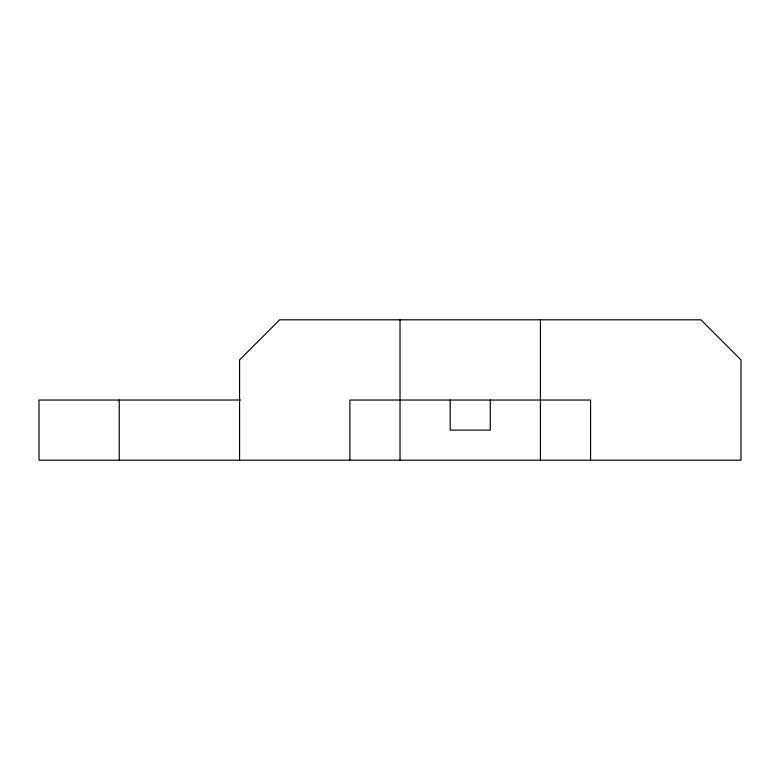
<?xml version="1.0" encoding="UTF-8"?>
<svg xmlns="http://www.w3.org/2000/svg" width="780" height="780" viewBox="0 0 780 780"><rect width="100%" height="100%" fill="white"/><g stroke="black" fill="none" stroke-linecap="round" stroke-linejoin="round"><path stroke-width="1.17" d="M240.376 400.033L39 400.033L39 460.2L741 460.2L741 359.911L700.889 319.8L279.689 319.8L239.567 359.911L239.567 460.2M590.567 460.2L590.567 400.033L349.889 400.033L349.889 460.2M540.433 319.8L540.433 460.2M490.288 400.033L490.288 430.111L450.167 430.111L450.167 400.033M400.033 319.8L400.033 460.2M119.233 400.033L119.233 460.2"/></g></svg>
